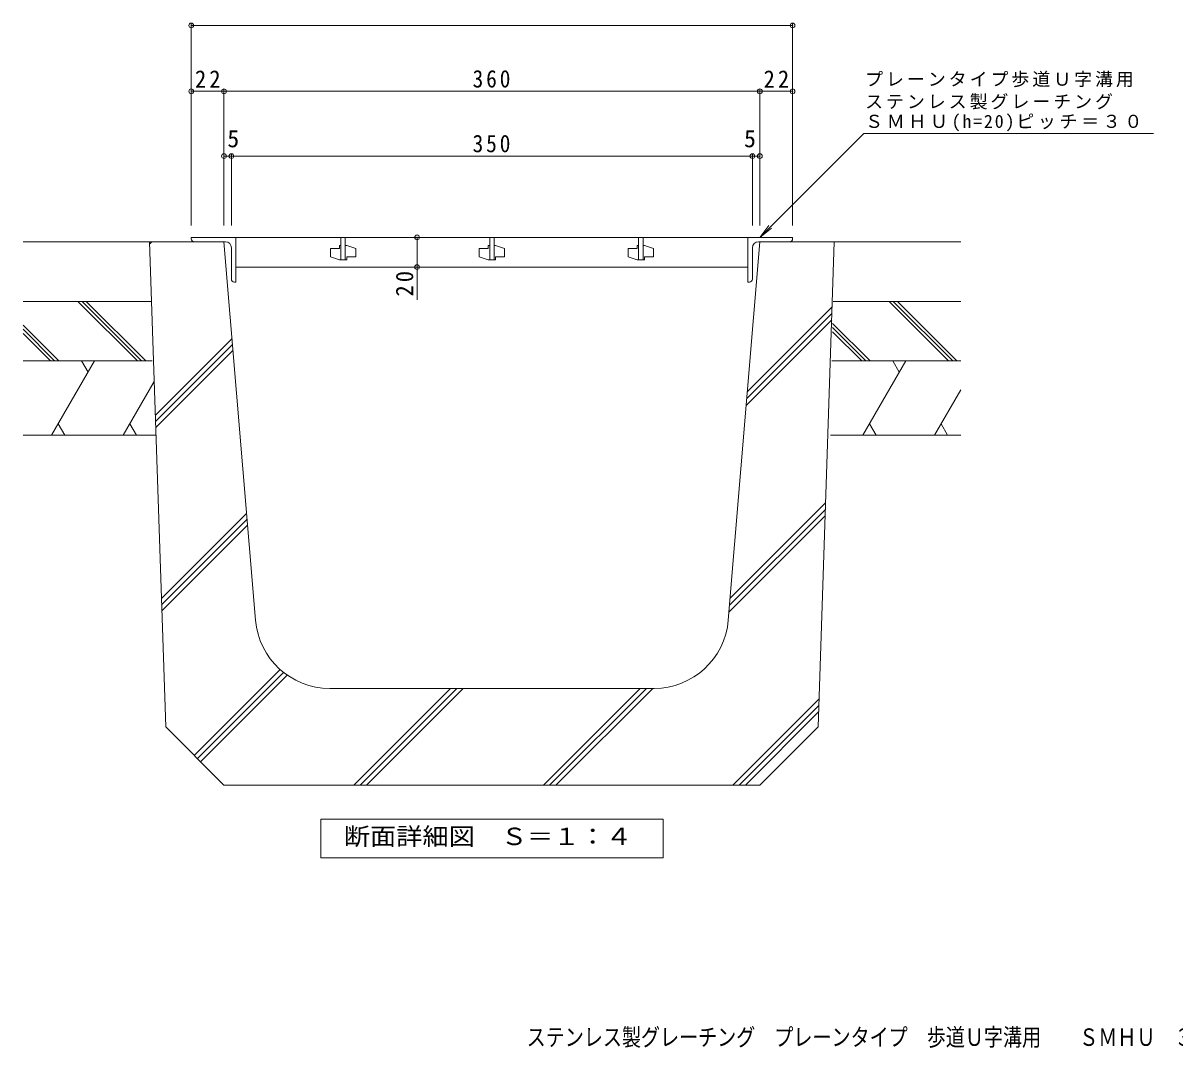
# Model space of a CAD drawing. Units: millimetres at full size; some dimension numbers follow another scale. Extents: x -709 to 724, y -545 to 523.
# Drawn here: x -709 to 65, y -545 to 144 of the extents above; entities that cross this region are included whole.
import ezdxf
from ezdxf.enums import TextEntityAlignment as Align

# ---------------------------------------------------------------- set-up
doc = ezdxf.new("R2010")
doc.units = ezdxf.units.MM
doc.header["$LTSCALE"] = 4
doc.header["$PDMODE"] = 32
doc.header["$PDSIZE"] = 3.2
for name, color, linetype, lineweight in [('A-0', 6, 'Continuous', 9), ('A-2', 3, 'Continuous', 9), ('A-5', 7, 'Continuous', 9), ('A-6', 6, 'Continuous', 9)]:
    doc.layers.add(name, color=color, linetype=linetype, lineweight=lineweight)
doc.layers.add('F-5_F-5ﾚｲﾔ', color=2, linetype='Continuous')
doc.styles.add('ＭＳ ゴシック', font='')
doc.styles.get('ＭＳ ゴシック').set_extended_font_data('MS Gothic')

msp = doc.modelspace()

# ---------------------------------------------------------------- linework, layer by layer
at = {"layer": 'A-0', "color": 7}
for p, q in [((-595.821, 143.3), (-595.821, 7.725)), ((-191.821, 142.1), (-595.821, 142.1)), ((-191.821, 143.3), (-191.821, 7.725)), ((-573.821, 97.821), (-595.821, 97.821)), ((-573.821, 99.021), (-573.821, 7.725)), ((-213.821, 97.821), (-573.821, 97.821)), ((-213.821, 99.021), (-213.821, 7.725)), ((-191.821, 97.821), (-213.821, 97.821)), ((-568.821, 54.321), (-573.821, 54.321)), ((-568.821, 55.521), (-568.821, 7.725)), ((-218.821, 54.321), (-568.821, 54.321)), ((-218.821, 55.521), (-218.821, 7.725)), ((-213.821, 54.321), (-218.821, 54.321)), ((-444.113, -0.275), (-444.113, -20.275)), ((-444.113, -20.275), (-444.113, -42.156))]:
    msp.add_line(p, q, dxfattribs=at)
at = {"layer": 'A-0'}
for p, q in [((-623.821, -3.275), (-612.959, -329.137)), ((-623.821, -3.275), (-573.821, -3.275)), ((-623.768, -4.855), (-622.188, -3.275)), ((-552.641, -257.428), (-573.821, -3.275)), ((-235, -257.427), (-213.821, -3.275)), ((-163.821, -3.275), (-213.821, -3.275)), ((-163.821, -3.275), (-174.683, -329.137)), ((-222.594, -108.555), (-165.424, -51.386)), ((-222.208, -103.927), (-165.278, -46.997)), ((-222.98, -113.184), (-165.571, -55.775)), ((-619.936, -119.817), (-568.403, -68.284)), ((-619.799, -123.923), (-568.077, -72.2)), ((-619.662, -128.028), (-567.751, -76.117)), ((-234.165, -247.405), (-169.813, -183.054)), ((-233.779, -242.777), (-169.667, -178.665)), ((-615.83, -242.99), (-558.613, -185.773)), ((-615.693, -247.096), (-558.286, -189.689)), ((-234.55, -252.034), (-169.96, -187.443)), ((-615.556, -251.202), (-557.96, -193.605)), ((-593.828, -348.268), (-536.124, -290.564)), ((-591.707, -350.389), (-533.819, -292.501)), ((-589.586, -352.51), (-531.384, -294.309)), ((-502.814, -303.275), (-284.827, -303.275)), ((-486.557, -368.275), (-421.557, -303.275)), ((-482.314, -368.275), (-417.314, -303.275)), ((-478.071, -368.275), (-413.071, -303.275)), ((-359.277, -368.275), (-294.277, -303.275)), ((-355.035, -368.275), (-290.035, -303.275)), ((-350.792, -368.275), (-285.792, -303.275)), ((-231.998, -368.275), (-174.056, -310.333)), ((-227.756, -368.275), (-174.202, -314.722)), ((-223.513, -368.275), (-174.349, -319.111)), ((-573.821, -368.275), (-612.959, -329.137)), ((-213.821, -368.275), (-174.683, -329.137)), ((-573.821, -368.275), (-213.821, -368.275))]:
    msp.add_line(p, q, dxfattribs=at)
for centre, start, end in [((-502.814, -253.275), 184.76364, 270), ((-284.827, -253.275), 270, 355.23637)]:
    msp.add_arc(centre, 50, start, end, dxfattribs=at)
at = {"layer": 'A-0', "color": 7}
for p in [(-595.821, 142.1), (-191.821, 142.1), (-595.821, 97.821), (-573.821, 97.821), (-213.821, 97.821), (-191.821, 97.821), (-573.821, 54.321), (-568.821, 54.321), (-218.821, 54.321), (-213.821, 54.321), (-444.113, -0.275), (-444.113, -20.275)]:
    msp.add_point(p, dxfattribs=at)
at = {"layer": 'A-2'}
for p, q in [((-565.821, -0.275), (-595.821, -0.275)), ((-595.821, -1.275), (-595.821, -0.275)), ((-593.821, -3.275), (-572.821, -3.275)), ((-568.821, -28.275), (-568.821, -7.275)), ((-565.821, -0.275), (-565.821, -30.275)), ((-221.821, -0.275), (-565.821, -0.275)), ((-496.321, -5.775), (-496.321, -7.775)), ((-495.321, -5.775), (-496.321, -5.775)), ((-495.321, -0.275), (-495.321, -15.275)), ((-492.321, -0.275), (-492.321, -15.275)), ((-491.321, -5.775), (-492.321, -5.775)), ((-396.321, -5.775), (-396.321, -7.775)), ((-395.321, -5.775), (-396.321, -5.775)), ((-395.321, -0.275), (-395.321, -15.275)), ((-392.321, -0.275), (-392.321, -15.275)), ((-391.321, -5.775), (-392.321, -5.775)), ((-296.321, -5.775), (-296.321, -7.775)), ((-295.321, -5.775), (-296.321, -5.775)), ((-295.321, -0.275), (-295.321, -15.275)), ((-292.321, -0.275), (-292.321, -15.275)), ((-291.321, -5.775), (-292.321, -5.775)), ((-221.821, -0.275), (-221.821, -30.275)), ((-221.821, -0.275), (-191.821, -0.275)), ((-218.821, -28.275), (-218.821, -7.275)), ((-193.821, -3.275), (-214.821, -3.275)), ((-191.821, -1.275), (-191.821, -0.275)), ((-502.321, -7.775), (-502.321, -13.275)), ((-502.321, -7.775), (-496.321, -7.775)), ((-491.321, -13.275), (-485.321, -13.275)), ((-402.321, -7.775), (-402.321, -13.275)), ((-402.321, -7.775), (-396.321, -7.775)), ((-391.321, -13.275), (-385.321, -13.275)), ((-302.321, -7.775), (-302.321, -13.275)), ((-302.321, -7.775), (-296.321, -7.775)), ((-291.321, -13.275), (-285.321, -13.275)), ((-565.821, -20.275), (-221.821, -20.275)), ((-566.821, -30.275), (-565.821, -30.275)), ((-220.821, -30.275), (-221.821, -30.275))]:
    msp.add_line(p, q, dxfattribs=at)
for points in [[(-491.321, -5.775), (-485.321, -7.775), (-485.321, -13.275)], [(-391.321, -5.775), (-385.321, -7.775), (-385.321, -13.275)], [(-291.321, -5.775), (-285.321, -7.775), (-285.321, -13.275)], [(-491.321, -13.275), (-491.321, -15.275), (-496.321, -15.275), (-502.321, -13.275)], [(-391.321, -13.275), (-391.321, -15.275), (-396.321, -15.275), (-402.321, -13.275)], [(-291.321, -13.275), (-291.321, -15.275), (-296.321, -15.275), (-302.321, -13.275)]]:
    msp.add_lwpolyline(points, dxfattribs=at)
for centre, radius, start, end in [((-593.821, -1.275), 2, 180, 270), ((-572.821, -7.275), 4, 0, 90), ((-214.821, -7.275), 4, 90, 180), ((-193.821, -1.275), 2, 270, 0), ((-566.821, -28.275), 2, 180, 270), ((-220.821, -28.275), 2, 270, 0)]:
    msp.add_arc(centre, radius, start, end, dxfattribs=at)
at = {"layer": 'A-5'}
for q in [(-207.733, 7.658), (-205.887, 5.812)]:
    msp.add_line((-213.82, -0.275), q, dxfattribs=at)
msp.add_lwpolyline([(-213.82, -0.275), (-144.034, 69.512), (50.72, 69.512)], dxfattribs=at)
msp.add_lwpolyline([(-508.821, -417.08), (-508.821, -391.08), (-278.821, -391.08), (-278.821, -417.08)], close=True, dxfattribs=at)
at = {"layer": 'A-6'}
for p, q in [((-623.821, -3.275), (-708.821, -3.275)), ((-78.821, -3.275), (-163.821, -3.275)), ((-622.987, -43.275), (-708.821, -43.275)), ((-632.033, -83.275), (-672.033, -43.275)), ((-629.205, -83.275), (-669.205, -43.275)), ((-626.376, -83.275), (-666.376, -43.275)), ((-78.821, -43.275), (-164.621, -43.275)), ((-87.033, -83.275), (-127.033, -43.275)), ((-84.205, -83.275), (-124.205, -43.275)), ((-81.377, -83.275), (-121.377, -43.275)), ((-684.756, -83.275), (-708.821, -59.21)), ((-142.584, -83.275), (-164.973, -60.886)), ((-139.756, -83.275), (-164.918, -58.113)), ((-687.584, -83.275), (-708.821, -62.039)), ((-690.413, -83.275), (-708.821, -64.867)), ((-145.413, -83.275), (-165.028, -63.659)), ((-622.154, -83.275), (-708.821, -83.275)), ((-660.733, -83.275), (-689.6, -133.275)), ((-669.56, -83.275), (-665.147, -90.92)), ((-78.821, -83.275), (-165.421, -83.275)), ((-115.733, -83.275), (-144.6, -133.275)), ((-124.56, -83.275), (-120.147, -90.92)), ((-620.69, -97.188), (-641.525, -133.275)), ((-78.821, -102.61), (-96.525, -133.275)), ((-680.773, -133.275), (-685.187, -125.63)), ((-632.698, -133.275), (-637.112, -125.63)), ((-135.773, -133.275), (-140.187, -125.63)), ((-87.698, -133.275), (-92.112, -125.63)), ((-619.487, -133.275), (-708.821, -133.275)), ((-166.421, -133.275), (-78.821, -133.275))]:
    msp.add_line(p, q, dxfattribs=at)

# ---------------------------------------------------------------- texts
at = {"layer": 'A-0', "color": 2, "style": 'ＭＳ ゴシック'}
for p in [(-571.586, 56.721), (-224.454, 56.721)]:
    msp.add_text('5', height=11.73, dxfattribs=at).set_placement(p, align=Align.BOTTOM_LEFT)
at = {"layer": 'A-0', "color": 2, "char_height": 11.73, "attachment_point": 7, "style": 'ＭＳ ゴシック'}
for s, insert in [('\\T1.27;\\W0.95;22', (-593.321, 100.221)), ('\\T1.27;\\W0.9;360', (-406.821, 100.221)), ('\\T1.27;\\W0.95;22', (-211.321, 100.221)), ('\\T1.27;\\W0.9;350', (-406.821, 56.721))]:
    msp.add_mtext(s, dxfattribs=dict(at, insert=insert))
at = {"layer": 'A-0', "color": 2, "insert": (-446.513, -40.05), "char_height": 11.73, "attachment_point": 7, "rotation": 90, "style": 'ＭＳ ゴシック'}
msp.add_mtext('\\T1.27;\\W0.95;20', dxfattribs=at)
at = {"layer": 'A-5', "color": 2, "style": 'ＭＳ ゴシック', "width": 1.1}
msp.add_text('断面詳細図\u3000Ｓ＝１：４', height=11.73, dxfattribs=at).set_placement((-493.313, -412.08), align=Align.BOTTOM_LEFT)
at = {"layer": 'A-5', "char_height": 8.798, "attachment_point": 7, "style": 'ＭＳ ゴシック'}
for s, insert in [('\\T1.17;プレーンタイプ歩道Ｕ字溝用', (-143.071, 100.562)), ('\\T1.17;ステンレス製グレーチング', (-143.071, 85.575)), ('\\T1.21;ＳＭＨＵ(h=20)ピッチ＝３０', (-143.071, 70.92))]:
    msp.add_mtext(s, dxfattribs=dict(at, insert=insert))
at = {"layer": 'F-5_F-5ﾚｲﾔ', "style": 'ＭＳ ゴシック', "width": 0.8}
msp.add_text('ステンレス製グレーチング\u3000プレーンタイプ\u3000歩道Ｕ字溝用\u3000\u3000ＳＭＨＵ\u3000３６２０\u3000Ｐ＝３０', height=11.73, dxfattribs=at).set_placement((-370.476, -546.95), align=Align.BOTTOM_LEFT)

doc.saveas('drawing.dxf')
